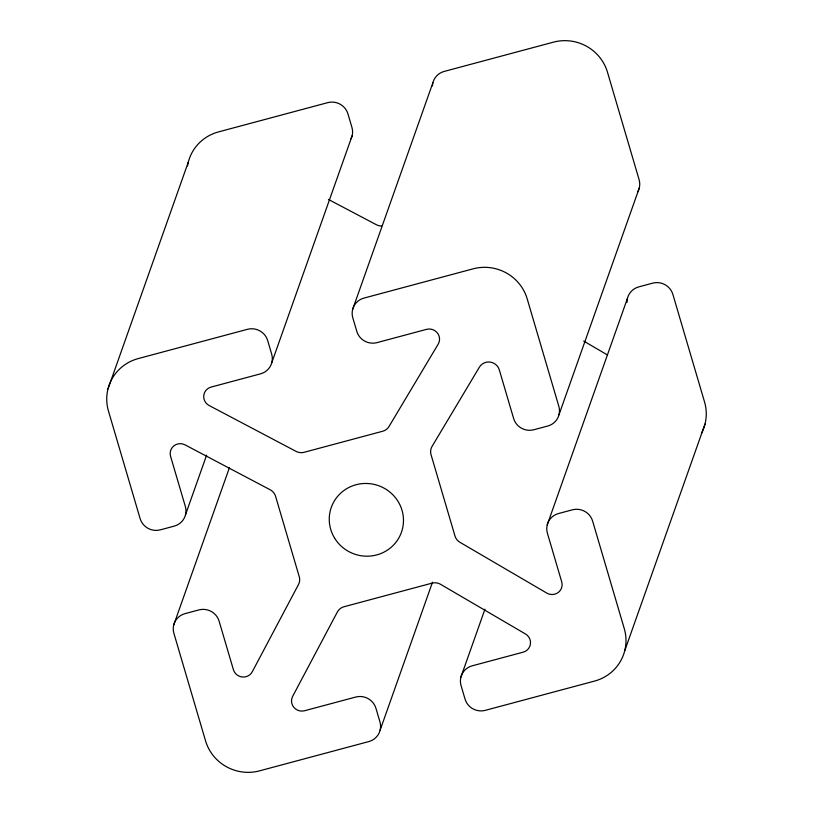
<?xml version="1.0" encoding="UTF-8"?>
<svg xmlns="http://www.w3.org/2000/svg" width="813" height="813" viewBox="0 0 813 813"><rect width="100%" height="100%" fill="white"/><g stroke="black" fill="none" stroke-linecap="round" stroke-linejoin="round"><path stroke-width="1.22" d="M107.997 388.929L188.26 162.254M185.506 514.761L206.634 455.107M173.718 625.004L229.479 467.526M271.857 362.466L352.131 135.801M352.618 309.468L432.882 82.794M380.128 730.165L432.506 582.23M460.869 677.199L484.955 609.201M558.998 414.732L639.272 188.057M547.22 524.903L627.494 298.239M624.74 650.746L705.003 424.071M328.432 199.439L376.328 224.703A10.935 10.65 19.5 0 0 381.683 226.004M583.653 341.043L607.535 355.007M637.707 191.909A16.392 15.975 19.5 0 0 639.14 179.805L607.413 72.001A43.719 42.601 19.5 0 0 553.45 42.154L444.213 71.422A16.392 15.975 19.5 0 0 432.425 85.904M351.053 138.749A16.392 15.975 19.5 0 0 351.958 127.509L347.954 113.901A16.392 15.975 19.5 0 0 327.7 102.651L218.463 131.919A43.719 42.601 19.5 0 0 187.518 165.893M701.456 433.319A43.719 42.601 19.5 0 0 704.546 401.957L672.879 294.408A16.392 15.975 19.5 0 0 652.636 283.158L638.815 286.867A16.392 15.975 19.5 0 0 627.016 302.385M298.473 584.567L252.274 671.772A10.234 9.969 19.5 0 1 233.402 669.678L219.114 621.173A16.392 15.975 19.5 0 0 198.86 609.923L185.039 613.632A16.392 15.975 19.5 0 0 173.88 633.297L205.547 740.846A43.719 42.601 19.5 0 0 259.388 770.897L368.909 741.547A16.392 15.975 19.5 0 0 379.945 721.903L375.941 708.306A16.392 15.975 19.5 0 0 355.688 697.056L304.55 710.755A10.234 9.969 19.5 0 1 292.639 696.385L337.354 611.996A10.935 10.65 19.5 0 1 344.011 606.742L432.038 583.145A10.935 10.65 19.5 0 1 440.544 584.303L525.452 633.957A10.234 9.969 19.5 0 1 523.176 652.168L472.201 665.827A16.392 15.975 19.5 0 0 461.042 685.491L465.046 699.099A16.392 15.975 19.5 0 0 485.3 710.349L594.537 681.081A43.719 42.601 19.5 0 0 624.272 628.632L592.616 521.082A16.392 15.975 19.5 0 0 572.362 509.832L558.541 513.531A16.392 15.975 19.5 0 0 547.393 533.196L561.712 581.854A10.234 9.969 19.5 0 1 546.803 593.094L459.975 542.322A10.935 10.65 19.5 0 1 454.975 535.98L431.042 454.68A10.935 10.65 19.5 0 1 432.079 446.367L479.406 367.141A10.935 10.65 19.5 0 1 499.304 369.844L513.623 418.492A16.392 15.975 19.5 0 0 533.877 429.742L547.698 426.042A16.392 15.975 19.5 0 0 558.877 406.47L527.139 298.666A43.719 42.601 19.5 0 0 473.176 268.818L363.939 298.097A16.392 15.975 19.5 0 0 352.791 317.761L356.795 331.369A16.392 15.975 19.5 0 0 377.049 342.619L426.53 329.356A10.234 9.969 19.5 0 1 438.187 344.163L389.031 426.459A10.935 10.65 19.5 0 1 382.628 431.266L304.143 452.292A10.935 10.65 19.5 0 1 296.064 451.378L209.175 405.535A10.234 9.969 19.5 0 1 211.055 387.1L260.536 373.838A16.392 15.975 19.5 0 0 271.684 354.173L267.68 340.566A16.392 15.975 19.5 0 0 247.426 329.316L138.19 358.594A43.719 42.601 19.5 0 0 108.454 411.043L140.121 518.592A16.392 15.975 19.5 0 0 160.364 529.842L174.185 526.133A16.392 15.975 19.5 0 0 185.344 506.469L170.567 456.286A10.234 9.969 19.5 0 1 185.079 444.874L270.17 489.761A10.935 10.65 19.5 0 1 275.587 496.337L299.255 576.722A10.935 10.65 19.5 0 1 298.473 584.567M334.61 538.145A37.215 36.26 19.5 0 0 398.878 537.891A37.215 36.26 19.5 0 0 365.616 483.461A37.215 36.26 19.5 0 0 334.61 538.145"/></g></svg>
